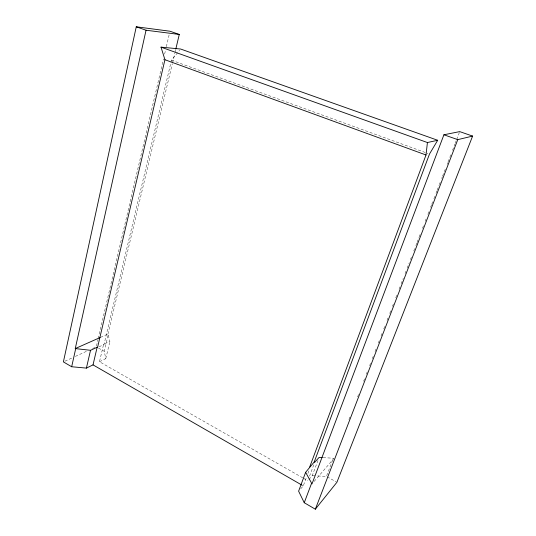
<?xml version="1.0" encoding="UTF-8"?>
<svg xmlns="http://www.w3.org/2000/svg" width="536" height="536" viewBox="0 0 536 536"><rect width="100%" height="100%" fill="white"/><g stroke="black" fill="none" stroke-linecap="round" stroke-linejoin="round"><path stroke-width="0.4" stroke-dasharray="2.68 2.01" d="M96.473 346.015L97.994 339.489M98.189 338.678L163.493 58.947M164.632 54.056L165.584 49.982M166.348 46.719L169.202 34.485M302.726 477.831L99.475 361.733L103.609 344.286L109.927 341.385L107.944 334.055L101.103 337.097M98.979 346.826L104.004 344.507L171.48 60.193L179.62 50.27M107.944 334.055L172.304 63.757M172.498 62.947L174.823 53.178M175.017 52.361L175.6 49.922M99.475 361.733L105.78 358.651L104.265 351.321L108.332 334.27M105.78 358.651L109.927 341.385M300.683 488.832L303.269 485.891L306.76 476.544M307.919 473.435L309.078 470.32M309.54 476.109L314.739 462.246M308.917 479.472L312.233 475.707L317.969 460.458M314.136 481.428L333.901 458.494L333.399 458.22L326.417 476.377L316.401 475.901M348.916 419.487L349.814 417.149M357.626 396.868L358.524 394.523M363.629 381.263L364.534 378.925M366.329 374.242L367.234 371.904M369.632 365.659L370.537 363.321M372.339 358.638L373.237 356.299M375.039 351.616L376.54 347.717M378.342 343.033L379.247 340.695M381.049 336.012L382.55 332.112M383.749 328.99L385.25 325.091M387.052 320.414L387.95 318.069M389.752 313.393L391.253 309.486M392.459 306.371L393.357 304.026M395.762 297.788L397.263 293.889M399.065 289.206L399.963 286.867M401.163 283.745L403.266 278.285M405.069 273.601L405.966 271.263M407.172 268.141L409.27 262.68M410.476 259.558L411.373 257.22M413.779 250.982L414.676 248.637M415.876 245.515L416.78 243.177M417.082 242.399L418.884 237.716M419.179 236.939L420.68 233.033M422.482 228.356L423.983 224.457M425.189 221.335L426.087 218.996M427.889 214.313L429.39 210.414M430.589 207.291L431.493 204.953M431.795 204.169L432.693 201.831M433.892 198.709L434.797 196.37M435.996 193.248L436.9 190.91M437.195 190.126L438.997 185.449M439.299 184.665L440.203 182.327M441.704 178.428L442.3 176.867M442.602 176.083L445.604 168.284M447.104 164.385L447.707 162.823M448.009 162.04L449.51 158.14M449.811 157.363L451.011 154.241M452.511 150.341L454.917 144.097M455.218 143.32L456.417 140.198M456.719 139.42L459.419 132.399M64.883 361.217L72.36 357.793M75.348 356.42L87.314 350.939M92.547 348.541L94.785 347.516M312.233 475.707L315.57 475.861M323.081 457.637L333.399 458.22M171.48 60.193L427.922 153.464M103.609 344.286L104.004 344.507M98.456 348.058L104.265 351.321M327.114 476.765L336.206 481.884M303.456 478.239L307.811 480.732M301.822 485.053L303.269 485.891"/><path stroke-width="0.8" d="M309.728 466.916L426.02 154.991L427.42 142.536L437.691 140.278L429.497 154.033L314.23 461.958L305.627 472.31L298.612 491.184L304.247 502.721L315.329 509.2L336.91 482.279L472.611 136.084L459.721 131.615L443.915 134.777L311.999 483.901L305.627 472.31M175.795 49.104L179.279 34.451L169.966 31.222L136.265 26.8L63.389 361.901L71.677 366.745L86.41 368.105L93.023 364.882L97.143 347.261L97.545 347.489L164.941 59.731L161.014 47.141L180.639 49.031L437.691 140.278M97.143 347.261L90.524 350.303L75.261 348.581L146.04 30.23L136.265 26.8M71.677 366.745L75.663 348.809M86.41 368.105L90.524 350.303M304.247 502.721L311.463 483.599M315.329 509.2L457.778 139.641L472.611 136.084M75.261 348.581L100.346 337.432M322.29 457.59L319.114 457.409L314.739 462.246L314.23 461.958M146.04 30.23L179.279 34.451M443.915 134.777L457.778 139.641M161.014 47.141L427.42 142.536M164.941 59.731L426.02 154.991M93.023 364.882L301.822 485.053"/></g></svg>
